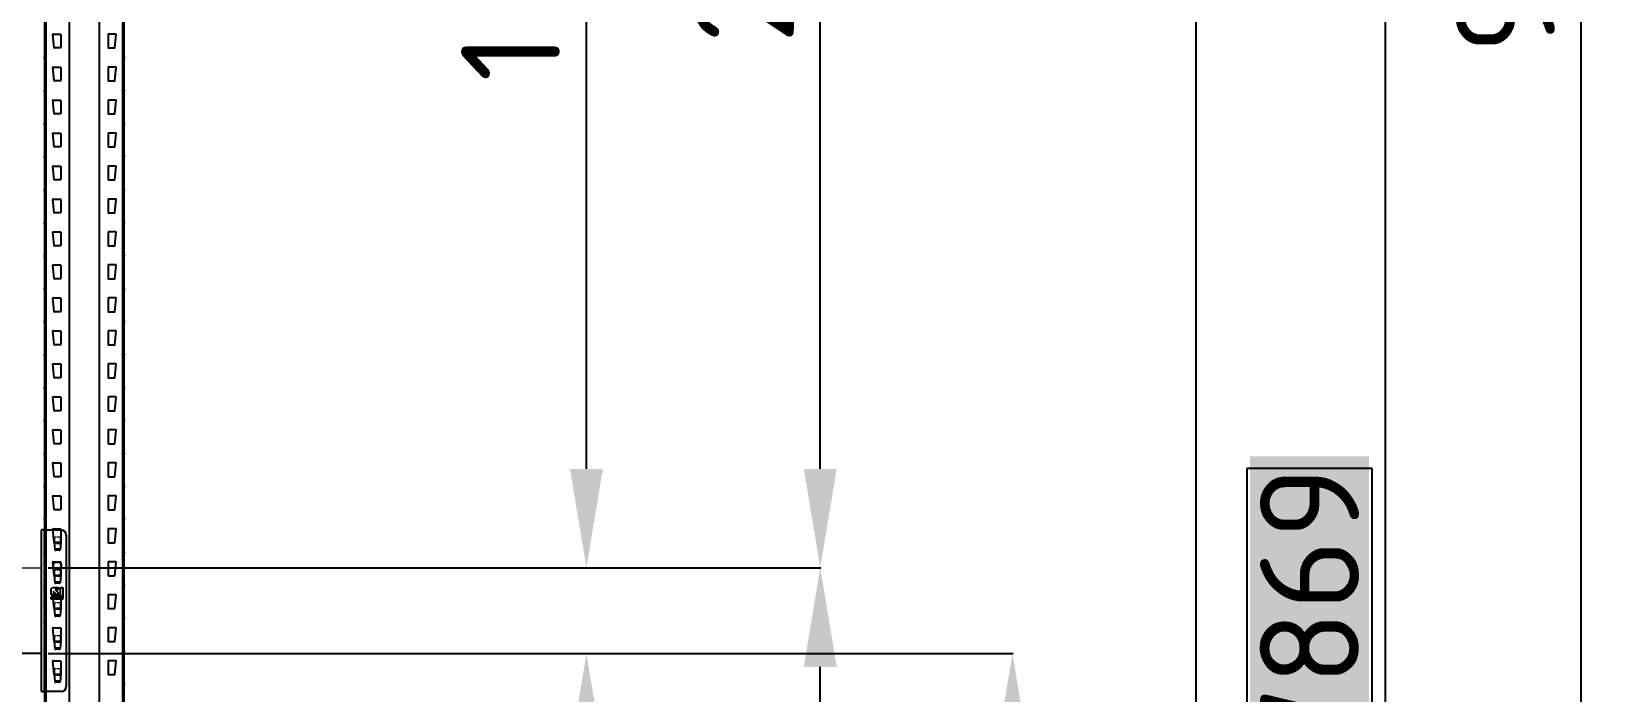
# Model space of a CAD drawing. Header units: millimetres. Extents: x 2140 to 223837, y 2113 to 170313.
# Drawn here: x 157122 to 159496, y 113532 to 114535 of the extents above; entities that cross this region are included whole.
import ezdxf

# ---------------------------------------------------------------- set-up
doc = ezdxf.new("R2010")
doc.units = ezdxf.units.MM
doc.linetypes.add('PHANTOM', pattern=[12.7, 6.35, -1.27, 1.27, -1.27, 1.27, -1.27])
doc.layers.add('0_ANNOT_Dimensions', color=7, linetype='Continuous')
doc.layers.add('2.Стойка', color=7, linetype='Continuous')
doc.layers.add('1.Балка', color=5, linetype='Continuous', lineweight=0)
doc.styles.get("Standard").update_dxf_attribs({"font": 'isocpeur.ttf'})
doc.dimstyles.new('150', dxfattribs={"dimtxt": 150, "dimasz": 150, "dimexe": 1, "dimexo": 10, "dimgap": 40, "dimtad": 1, "dimdec": 0, "dimzin": 0, "dimdsep": 46, "dimtxsty": 'Standard', "dimcen": 0.09, "dimadec": 0, "dimazin": 0, "dimtfac": 1, "dimtdec": 0, "dimtofl": 0, "dimtmove": 0, "dimatfit": 3, "dimfxl": 1, "dimtolj": 1, "dimtzin": 0, "dimarcsym": 0})
doc.dimstyles.new('150 (цвет)', dxfattribs={"dimtxt": 150, "dimasz": 150, "dimexe": 1, "dimexo": 10, "dimgap": -20, "dimtad": 1, "dimdec": 0, "dimzin": 0, "dimdsep": 46, "dimtxsty": 'Standard', "dimcen": 0.09, "dimadec": 0, "dimazin": 0, "dimtfac": 1, "dimtdec": 0, "dimtofl": 0, "dimtmove": 0, "dimatfit": 3, "dimfxl": 1, "dimtfill": 2, "dimtfillclr": 2, "dimtolj": 1, "dimtzin": 0, "dimarcsym": 0})

# ---------------------------------------------------------------- blocks, each defined once
blk = doc.blocks.new('*U494')
at = {"layer": '2.Стойка', "color": 0, "linetype": 'ByBlock'}
for p, q in [((-120, 0), (-120, 12200)), ((-118, 0), (-118, 12200)), ((-82.7, 0), (-82.7, 12200)), ((-37.3, 0), (-37.3, 12200)), ((-2, 0), (-2, 12200)), ((0, 0), (0, 12200)), ((-106.1, 4780.5), (-108, 4800.5)), ((-107.5, 4801), (-96.5, 4801)), ((-96, 4800.5), (-96, 4780.5)), ((-24, 4800.5), (-24, 4780.5)), ((-12.5, 4801), (-23.5, 4801)), ((-13.9, 4780.5), (-12, 4800.5)), ((-96.5, 4780), (-105.6, 4780)), ((-23.5, 4780), (-14.4, 4780)), ((-122, 4765), (-118, 4765)), ((-120, 4770.5), (-118, 4770.5)), ((-120, 4759.5), (-118, 4759.5)), ((-106.1, 4730.5), (-108, 4750.5)), ((-107.5, 4751), (-96.5, 4751)), ((-96, 4750.5), (-96, 4730.5)), ((-24, 4750.5), (-24, 4730.5)), ((-12.5, 4751), (-23.5, 4751)), ((-13.9, 4730.5), (-12, 4750.5)), ((0, 4770.5), (-2, 4770.5)), ((2, 4765), (-2, 4765)), ((0, 4759.5), (-2, 4759.5)), ((-96.5, 4730), (-105.6, 4730)), ((-23.5, 4730), (-14.4, 4730)), ((-122, 4715), (-118, 4715)), ((-120, 4720.5), (-118, 4720.5)), ((-120, 4709.5), (-118, 4709.5)), ((-107.5, 4701), (-96.5, 4701)), ((-12.5, 4701), (-23.5, 4701)), ((0, 4720.5), (-2, 4720.5)), ((2, 4715), (-2, 4715)), ((0, 4709.5), (-2, 4709.5)), ((-106.1, 4680.5), (-108, 4700.5)), ((-96.5, 4680), (-105.6, 4680)), ((-96, 4700.5), (-96, 4680.5)), ((-24, 4700.5), (-24, 4680.5)), ((-23.5, 4680), (-14.4, 4680)), ((-13.9, 4680.5), (-12, 4700.5)), ((-122, 4665), (-118, 4665)), ((-120, 4670.5), (-118, 4670.5)), ((-120, 4659.5), (-118, 4659.5)), ((0, 4670.5), (-2, 4670.5)), ((2, 4665), (-2, 4665)), ((0, 4659.5), (-2, 4659.5)), ((-106.1, 4630.5), (-108, 4650.5)), ((-107.5, 4651), (-96.5, 4651)), ((-96.5, 4630), (-105.6, 4630)), ((-96, 4650.5), (-96, 4630.5)), ((-24, 4650.5), (-24, 4630.5)), ((-12.5, 4651), (-23.5, 4651)), ((-23.5, 4630), (-14.4, 4630)), ((-13.9, 4630.5), (-12, 4650.5)), ((-122, 4615), (-118, 4615)), ((-120, 4620.5), (-118, 4620.5)), ((-120, 4609.5), (-118, 4609.5)), ((0, 4620.5), (-2, 4620.5)), ((2, 4615), (-2, 4615)), ((0, 4609.5), (-2, 4609.5)), ((-106.1, 4580.5), (-108, 4600.5)), ((-107.5, 4601), (-96.5, 4601)), ((-96, 4600.5), (-96, 4580.5)), ((-24, 4600.5), (-24, 4580.5)), ((-12.5, 4601), (-23.5, 4601)), ((-13.9, 4580.5), (-12, 4600.5)), ((-122, 4565), (-118, 4565)), ((-120, 4570.5), (-118, 4570.5)), ((-120, 4559.5), (-118, 4559.5)), ((-96.5, 4580), (-105.6, 4580)), ((-23.5, 4580), (-14.4, 4580)), ((0, 4570.5), (-2, 4570.5)), ((2, 4565), (-2, 4565)), ((0, 4559.5), (-2, 4559.5)), ((-106.1, 4530.5), (-108, 4550.5)), ((-107.5, 4551), (-96.5, 4551)), ((-96, 4550.5), (-96, 4530.5)), ((-24, 4550.5), (-24, 4530.5)), ((-12.5, 4551), (-23.5, 4551)), ((-13.9, 4530.5), (-12, 4550.5)), ((-122, 4515), (-118, 4515)), ((-120, 4520.5), (-118, 4520.5)), ((-96.5, 4530), (-105.6, 4530)), ((-23.5, 4530), (-14.4, 4530)), ((0, 4520.5), (-2, 4520.5)), ((2, 4515), (-2, 4515)), ((-120, 4509.5), (-118, 4509.5)), ((-106.1, 4480.5), (-108, 4500.5)), ((-107.5, 4501), (-96.5, 4501)), ((-96, 4500.5), (-96, 4480.5)), ((-24, 4500.5), (-24, 4480.5)), ((-12.5, 4501), (-23.5, 4501)), ((-13.9, 4480.5), (-12, 4500.5)), ((0, 4509.5), (-2, 4509.5)), ((-122, 4465), (-118, 4465)), ((-120, 4470.5), (-118, 4470.5)), ((-96.5, 4480), (-105.6, 4480)), ((-23.5, 4480), (-14.4, 4480)), ((0, 4470.5), (-2, 4470.5)), ((2, 4465), (-2, 4465)), ((-120, 4459.5), (-118, 4459.5)), ((-106.1, 4430.5), (-108, 4450.5)), ((-107.5, 4451), (-96.5, 4451)), ((-96, 4450.5), (-96, 4430.5)), ((-24, 4450.5), (-24, 4430.5)), ((-12.5, 4451), (-23.5, 4451)), ((-13.9, 4430.5), (-12, 4450.5)), ((0, 4459.5), (-2, 4459.5)), ((-120, 4420.5), (-118, 4420.5)), ((-96.5, 4430), (-105.6, 4430)), ((-23.5, 4430), (-14.4, 4430)), ((0, 4420.5), (-2, 4420.5)), ((-122, 4415), (-118, 4415)), ((-120, 4409.5), (-118, 4409.5)), ((-106.1, 4380.5), (-108, 4400.5)), ((-107.5, 4401), (-96.5, 4401)), ((-96, 4400.5), (-96, 4380.5)), ((-24, 4400.5), (-24, 4380.5)), ((-12.5, 4401), (-23.5, 4401)), ((-13.9, 4380.5), (-12, 4400.5)), ((2, 4415), (-2, 4415)), ((0, 4409.5), (-2, 4409.5)), ((-120, 4370.5), (-118, 4370.5)), ((-96.5, 4380), (-105.6, 4380)), ((-23.5, 4380), (-14.4, 4380)), ((0, 4370.5), (-2, 4370.5)), ((-122, 4365), (-118, 4365)), ((-120, 4359.5), (-118, 4359.5)), ((-106.1, 4330.5), (-108, 4350.5)), ((-107.5, 4351), (-96.5, 4351)), ((-96, 4350.5), (-96, 4330.5)), ((-24, 4350.5), (-24, 4330.5)), ((-12.5, 4351), (-23.5, 4351)), ((-13.9, 4330.5), (-12, 4350.5)), ((2, 4365), (-2, 4365)), ((0, 4359.5), (-2, 4359.5)), ((-96.5, 4330), (-105.6, 4330)), ((-23.5, 4330), (-14.4, 4330)), ((-122, 4315), (-118, 4315)), ((-120, 4320.5), (-118, 4320.5)), ((-120, 4309.5), (-118, 4309.5)), ((-106.1, 4280.5), (-108, 4300.5)), ((-107.5, 4301), (-96.5, 4301)), ((-96, 4300.5), (-96, 4280.5)), ((-24, 4300.5), (-24, 4280.5)), ((-12.5, 4301), (-23.5, 4301)), ((-13.9, 4280.5), (-12, 4300.5)), ((0, 4320.5), (-2, 4320.5)), ((2, 4315), (-2, 4315)), ((0, 4309.5), (-2, 4309.5)), ((-96.5, 4280), (-105.6, 4280)), ((-23.5, 4280), (-14.4, 4280)), ((-122, 4265), (-118, 4265)), ((-120, 4270.5), (-118, 4270.5)), ((-120, 4259.5), (-118, 4259.5)), ((-106.1, 4230.5), (-108, 4250.5)), ((-107.5, 4251), (-96.5, 4251)), ((-96, 4250.5), (-96, 4230.5)), ((-24, 4250.5), (-24, 4230.5)), ((-12.5, 4251), (-23.5, 4251)), ((-13.9, 4230.5), (-12, 4250.5)), ((0, 4270.5), (-2, 4270.5)), ((2, 4265), (-2, 4265)), ((0, 4259.5), (-2, 4259.5)), ((-96.5, 4230), (-105.6, 4230)), ((-23.5, 4230), (-14.4, 4230)), ((-122, 4215), (-118, 4215)), ((-120, 4220.5), (-118, 4220.5)), ((-120, 4209.5), (-118, 4209.5)), ((0, 4220.5), (-2, 4220.5)), ((2, 4215), (-2, 4215)), ((0, 4209.5), (-2, 4209.5)), ((-106.1, 4180.5), (-108, 4200.5)), ((-107.5, 4201), (-96.5, 4201)), ((-96.5, 4180), (-105.6, 4180)), ((-96, 4200.5), (-96, 4180.5)), ((-24, 4200.5), (-24, 4180.5)), ((-12.5, 4201), (-23.5, 4201)), ((-23.5, 4180), (-14.4, 4180)), ((-13.9, 4180.5), (-12, 4200.5)), ((-122, 4165), (-118, 4165)), ((-120, 4170.5), (-118, 4170.5)), ((-120, 4159.5), (-118, 4159.5)), ((0, 4170.5), (-2, 4170.5)), ((2, 4165), (-2, 4165)), ((0, 4159.5), (-2, 4159.5)), ((-106.1, 4130.5), (-108, 4150.5)), ((-107.5, 4151), (-96.5, 4151)), ((-96, 4150.5), (-96, 4130.5)), ((-24, 4150.5), (-24, 4130.5)), ((-12.5, 4151), (-23.5, 4151)), ((-13.9, 4130.5), (-12, 4150.5)), ((-122, 4115), (-118, 4115)), ((-120, 4120.5), (-118, 4120.5)), ((-120, 4109.5), (-118, 4109.5)), ((-96.5, 4130), (-105.6, 4130)), ((-23.5, 4130), (-14.4, 4130)), ((0, 4120.5), (-2, 4120.5)), ((2, 4115), (-2, 4115)), ((0, 4109.5), (-2, 4109.5)), ((-106.1, 4080.5), (-108, 4100.5)), ((-107.5, 4101), (-96.5, 4101)), ((-96, 4100.5), (-96, 4080.5)), ((-24, 4100.5), (-24, 4080.5)), ((-12.5, 4101), (-23.5, 4101)), ((-13.9, 4080.5), (-12, 4100.5)), ((-122, 4065), (-118, 4065)), ((-120, 4070.5), (-118, 4070.5)), ((-96.5, 4080), (-105.6, 4080)), ((-23.5, 4080), (-14.4, 4080)), ((0, 4070.5), (-2, 4070.5)), ((2, 4065), (-2, 4065)), ((-120, 4059.5), (-118, 4059.5)), ((-106.1, 4030.5), (-108, 4050.5)), ((-107.5, 4051), (-96.5, 4051)), ((-96, 4050.5), (-96, 4030.5)), ((-24, 4050.5), (-24, 4030.5)), ((-12.5, 4051), (-23.5, 4051)), ((-13.9, 4030.5), (-12, 4050.5)), ((0, 4059.5), (-2, 4059.5)), ((-122, 4015), (-118, 4015)), ((-120, 4020.5), (-118, 4020.5)), ((-96.5, 4030), (-105.6, 4030)), ((-23.5, 4030), (-14.4, 4030)), ((0, 4020.5), (-2, 4020.5)), ((2, 4015), (-2, 4015)), ((-120, 4009.5), (-118, 4009.5)), ((-106.1, 3980.5), (-108, 4000.5)), ((-107.5, 4001), (-96.5, 4001)), ((-96, 4000.5), (-96, 3980.5)), ((-24, 4000.5), (-24, 3980.5)), ((-12.5, 4001), (-23.5, 4001)), ((-13.9, 3980.5), (-12, 4000.5)), ((0, 4009.5), (-2, 4009.5)), ((-122, 3965), (-118, 3965)), ((-120, 3970.5), (-118, 3970.5)), ((-96.5, 3980), (-105.6, 3980)), ((-23.5, 3980), (-14.4, 3980)), ((0, 3970.5), (-2, 3970.5)), ((2, 3965), (-2, 3965)), ((-120, 3959.5), (-118, 3959.5)), ((-106.1, 3930.5), (-108, 3950.5)), ((-107.5, 3951), (-96.5, 3951)), ((-96, 3950.5), (-96, 3930.5)), ((-24, 3950.5), (-24, 3930.5)), ((-12.5, 3951), (-23.5, 3951)), ((-13.9, 3930.5), (-12, 3950.5)), ((0, 3959.5), (-2, 3959.5)), ((-120, 3920.5), (-118, 3920.5)), ((-96.5, 3930), (-105.6, 3930)), ((-23.5, 3930), (-14.4, 3930)), ((0, 3920.5), (-2, 3920.5)), ((-122, 3915), (-118, 3915)), ((-120, 3909.5), (-118, 3909.5)), ((-106.1, 3880.5), (-108, 3900.5)), ((-107.5, 3901), (-96.5, 3901)), ((-96, 3900.5), (-96, 3880.5)), ((-24, 3900.5), (-24, 3880.5)), ((-12.5, 3901), (-23.5, 3901)), ((-13.9, 3880.5), (-12, 3900.5)), ((2, 3915), (-2, 3915)), ((0, 3909.5), (-2, 3909.5)), ((-120, 3870.5), (-118, 3870.5)), ((-96.5, 3880), (-105.6, 3880)), ((-23.5, 3880), (-14.4, 3880)), ((0, 3870.5), (-2, 3870.5)), ((-122, 3865), (-118, 3865)), ((-120, 3859.5), (-118, 3859.5)), ((-106.1, 3830.5), (-108, 3850.5)), ((-107.5, 3851), (-96.5, 3851)), ((-96, 3850.5), (-96, 3830.5)), ((-24, 3850.5), (-24, 3830.5)), ((-12.5, 3851), (-23.5, 3851)), ((-13.9, 3830.5), (-12, 3850.5)), ((2, 3865), (-2, 3865)), ((0, 3859.5), (-2, 3859.5)), ((-96.5, 3830), (-105.6, 3830)), ((-23.5, 3830), (-14.4, 3830)), ((-122, 3815), (-118, 3815)), ((-120, 3820.5), (-118, 3820.5)), ((-120, 3809.5), (-118, 3809.5)), ((0, 3820.5), (-2, 3820.5)), ((2, 3815), (-2, 3815)), ((0, 3809.5), (-2, 3809.5))]:
    blk.add_line(p, q, dxfattribs=at)
for centre, start, end in [((-107.5, 4800.5), 90, 185.4403), ((-96.5, 4800.5), 0, 90), ((-23.5, 4800.5), 90, 180), ((-12.5, 4800.5), 354.5597, 90), ((-105.6, 4780.5), 185.4403, 270), ((-96.5, 4780.5), 270, 0), ((-23.5, 4780.5), 180, 270), ((-14.4, 4780.5), 270, 354.5597), ((-107.5, 4750.5), 90, 185.4403), ((-96.5, 4750.5), 0, 90), ((-23.5, 4750.5), 90, 180), ((-12.5, 4750.5), 354.5597, 90), ((-105.6, 4730.5), 185.4403, 270), ((-96.5, 4730.5), 270, 0), ((-23.5, 4730.5), 180, 270), ((-14.4, 4730.5), 270, 354.5597), ((-107.5, 4700.5), 90, 185.4403), ((-96.5, 4700.5), 0, 90), ((-23.5, 4700.5), 90, 180), ((-12.5, 4700.5), 354.5597, 90), ((-105.6, 4680.5), 185.4403, 270), ((-96.5, 4680.5), 270, 0), ((-23.5, 4680.5), 180, 270), ((-14.4, 4680.5), 270, 354.5597), ((-107.5, 4650.5), 90, 185.4403), ((-105.6, 4630.5), 185.4403, 270), ((-96.5, 4650.5), 0, 90), ((-96.5, 4630.5), 270, 0), ((-23.5, 4650.5), 90, 180), ((-23.5, 4630.5), 180, 270), ((-14.4, 4630.5), 270, 354.5597), ((-12.5, 4650.5), 354.5597, 90), ((-107.5, 4600.5), 90, 185.4403), ((-96.5, 4600.5), 0, 90), ((-23.5, 4600.5), 90, 180), ((-12.5, 4600.5), 354.5597, 90), ((-105.6, 4580.5), 185.4403, 270), ((-96.5, 4580.5), 270, 0), ((-23.5, 4580.5), 180, 270), ((-14.4, 4580.5), 270, 354.5597), ((-107.5, 4550.5), 90, 185.4403), ((-96.5, 4550.5), 0, 90), ((-23.5, 4550.5), 90, 180), ((-12.5, 4550.5), 354.5597, 90), ((-105.6, 4530.5), 185.4403, 270), ((-96.5, 4530.5), 270, 0), ((-23.5, 4530.5), 180, 270), ((-14.4, 4530.5), 270, 354.5597), ((-107.5, 4500.5), 90, 185.4403), ((-96.5, 4500.5), 0, 90), ((-23.5, 4500.5), 90, 180), ((-12.5, 4500.5), 354.5597, 90), ((-105.6, 4480.5), 185.4403, 270), ((-96.5, 4480.5), 270, 0), ((-23.5, 4480.5), 180, 270), ((-14.4, 4480.5), 270, 354.5597), ((-107.5, 4450.5), 90, 185.4403), ((-96.5, 4450.5), 0, 90), ((-23.5, 4450.5), 90, 180), ((-12.5, 4450.5), 354.5597, 90), ((-105.6, 4430.5), 185.4403, 270), ((-96.5, 4430.5), 270, 0), ((-23.5, 4430.5), 180, 270), ((-14.4, 4430.5), 270, 354.5597), ((-107.5, 4400.5), 90, 185.4403), ((-96.5, 4400.5), 0, 90), ((-23.5, 4400.5), 90, 180), ((-12.5, 4400.5), 354.5597, 90), ((-105.6, 4380.5), 185.4403, 270), ((-96.5, 4380.5), 270, 0), ((-23.5, 4380.5), 180, 270), ((-14.4, 4380.5), 270, 354.5597), ((-107.5, 4350.5), 90, 185.4403), ((-96.5, 4350.5), 0, 90), ((-23.5, 4350.5), 90, 180), ((-12.5, 4350.5), 354.5597, 90), ((-105.6, 4330.5), 185.4403, 270), ((-96.5, 4330.5), 270, 0), ((-23.5, 4330.5), 180, 270), ((-14.4, 4330.5), 270, 354.5597), ((-107.5, 4300.5), 90, 185.4403), ((-96.5, 4300.5), 0, 90), ((-23.5, 4300.5), 90, 180), ((-12.5, 4300.5), 354.5597, 90), ((-105.6, 4280.5), 185.4403, 270), ((-96.5, 4280.5), 270, 0), ((-23.5, 4280.5), 180, 270), ((-14.4, 4280.5), 270, 354.5597), ((-107.5, 4250.5), 90, 185.4403), ((-96.5, 4250.5), 0, 90), ((-23.5, 4250.5), 90, 180), ((-12.5, 4250.5), 354.5597, 90), ((-105.6, 4230.5), 185.4403, 270), ((-96.5, 4230.5), 270, 0), ((-23.5, 4230.5), 180, 270), ((-14.4, 4230.5), 270, 354.5597), ((-107.5, 4200.5), 90, 185.4403), ((-105.6, 4180.5), 185.4403, 270), ((-96.5, 4200.5), 0, 90), ((-96.5, 4180.5), 270, 0), ((-23.5, 4200.5), 90, 180), ((-23.5, 4180.5), 180, 270), ((-14.4, 4180.5), 270, 354.5597), ((-12.5, 4200.5), 354.5597, 90), ((-107.5, 4150.5), 90, 185.4403), ((-96.5, 4150.5), 0, 90), ((-23.5, 4150.5), 90, 180), ((-12.5, 4150.5), 354.5597, 90), ((-105.6, 4130.5), 185.4403, 270), ((-96.5, 4130.5), 270, 0), ((-23.5, 4130.5), 180, 270), ((-14.4, 4130.5), 270, 354.5597), ((-107.5, 4100.5), 90, 185.4403), ((-96.5, 4100.5), 0, 90), ((-23.5, 4100.5), 90, 180), ((-12.5, 4100.5), 354.5597, 90), ((-105.6, 4080.5), 185.4403, 270), ((-96.5, 4080.5), 270, 0), ((-23.5, 4080.5), 180, 270), ((-14.4, 4080.5), 270, 354.5597), ((-107.5, 4050.5), 90, 185.4403), ((-96.5, 4050.5), 0, 90), ((-23.5, 4050.5), 90, 180), ((-12.5, 4050.5), 354.5597, 90), ((-105.6, 4030.5), 185.4403, 270), ((-96.5, 4030.5), 270, 0), ((-23.5, 4030.5), 180, 270), ((-14.4, 4030.5), 270, 354.5597), ((-107.5, 4000.5), 90, 185.4403), ((-96.5, 4000.5), 0, 90), ((-23.5, 4000.5), 90, 180), ((-12.5, 4000.5), 354.5597, 90), ((-105.6, 3980.5), 185.4403, 270), ((-96.5, 3980.5), 270, 0), ((-23.5, 3980.5), 180, 270), ((-14.4, 3980.5), 270, 354.5597), ((-107.5, 3950.5), 90, 185.4403), ((-96.5, 3950.5), 0, 90), ((-23.5, 3950.5), 90, 180), ((-12.5, 3950.5), 354.5597, 90), ((-105.6, 3930.5), 185.4403, 270), ((-96.5, 3930.5), 270, 0), ((-23.5, 3930.5), 180, 270), ((-14.4, 3930.5), 270, 354.5597), ((-107.5, 3900.5), 90, 185.4403), ((-96.5, 3900.5), 0, 90), ((-23.5, 3900.5), 90, 180), ((-12.5, 3900.5), 354.5597, 90), ((-105.6, 3880.5), 185.4403, 270), ((-96.5, 3880.5), 270, 0), ((-23.5, 3880.5), 180, 270), ((-14.4, 3880.5), 270, 354.5597), ((-107.5, 3850.5), 90, 185.4403), ((-96.5, 3850.5), 0, 90), ((-23.5, 3850.5), 90, 180), ((-12.5, 3850.5), 354.5597, 90), ((-105.6, 3830.5), 185.4403, 270), ((-96.5, 3830.5), 270, 0), ((-23.5, 3830.5), 180, 270), ((-14.4, 3830.5), 270, 354.5597)]:
    blk.add_arc(centre, 0.5, start, end, dxfattribs=at)
blk = doc.blocks.new('*D522')
at = {"layer": '0_ANNOT_Dimensions', "color": 0, "lineweight": -2, "transparency": 16777216}
for p, q in [((157147.2, 113591.3), (158609.9, 113591.3)), ((158608.9, 109872.5), (158608.9, 113441.3)), ((158588.9, 111871.9), (158398.9, 111871.9)), ((158398.9, 111871.9), (158398.9, 111441.9)), ((158588.9, 111441.9), (158588.9, 111871.9)), ((158398.9, 111441.9), (158588.9, 111441.9)), ((157285.2, 109722.5), (158609.9, 109722.5))]:
    blk.add_line(p, q, dxfattribs=at)
at = {"layer": '0_ANNOT_Dimensions', "color": 0, "transparency": 16777216}
for points in [[(158583.9, 113441.3), (158633.9, 113441.3), (158608.9, 113591.3)], [(158583.9, 109872.5), (158633.9, 109872.5), (158608.9, 109722.5)]]:
    blk.add_solid(points, dxfattribs=at)
at = {"layer": 'Defpoints', "color": 0, "transparency": 16777216}
for p in [(157137.2, 113591.3), (158608.9, 113591.3), (157275.2, 109722.5)]:
    blk.add_point(p, dxfattribs=at)
at = {"layer": '0_ANNOT_Dimensions', "color": 0, "transparency": 16777216, "insert": (158493.9, 111656.9), "char_height": 150, "attachment_point": 5, "rotation": 90, "bg_fill": 1, "box_fill_scale": 1.1, "bg_fill_color": 2, "bg_fill_transparency": 0}
blk.add_mtext('\\A1;3869', dxfattribs=at)
blk = doc.blocks.new('*D523')
at = {"layer": '0_ANNOT_Dimensions', "color": 0, "lineweight": -2, "transparency": 16777216}
for p, q in [((157147.2, 115721.3), (158888.3, 115721.3)), ((158887.3, 109872.5), (158887.3, 115571.3)), ((157811.8, 109722.5), (158888.3, 109722.5))]:
    blk.add_line(p, q, dxfattribs=at)
at = {"layer": '0_ANNOT_Dimensions', "color": 0, "transparency": 16777216}
for points in [[(158862.3, 115571.3), (158912.3, 115571.3), (158887.3, 115721.3)], [(158862.3, 109872.5), (158912.3, 109872.5), (158887.3, 109722.5)]]:
    blk.add_solid(points, dxfattribs=at)
at = {"layer": 'Defpoints', "color": 0, "transparency": 16777216}
for p in [(157137.2, 115721.3), (158887.3, 115721.3), (157801.8, 109722.5)]:
    blk.add_point(p, dxfattribs=at)
at = {"layer": '0_ANNOT_Dimensions', "color": 0, "transparency": 16777216, "insert": (158772.3, 112721.9), "char_height": 150, "attachment_point": 5, "rotation": 90}
blk.add_mtext('\\A1;5999', dxfattribs=at)
blk = doc.blocks.new('*D524')
at = {"layer": '0_ANNOT_Dimensions', "color": 0, "lineweight": -2, "transparency": 16777216}
for p, q in [((157147.2, 117591.3), (159175.1, 117591.3)), ((159174.1, 109872.5), (159174.1, 117441.3)), ((159154.1, 113871.9), (158964.1, 113871.9)), ((158964.1, 113871.9), (158964.1, 113441.9)), ((159154.1, 113441.9), (159154.1, 113871.9)), ((158964.1, 113441.9), (159154.1, 113441.9)), ((157285.2, 109722.5), (159175.1, 109722.5))]:
    blk.add_line(p, q, dxfattribs=at)
at = {"layer": '0_ANNOT_Dimensions', "color": 0, "transparency": 16777216}
for points in [[(159149.1, 117441.3), (159199.1, 117441.3), (159174.1, 117591.3)], [(159149.1, 109872.5), (159199.1, 109872.5), (159174.1, 109722.5)]]:
    blk.add_solid(points, dxfattribs=at)
at = {"layer": 'Defpoints', "color": 0, "transparency": 16777216}
for p in [(157137.2, 117591.3), (159174.1, 117591.3), (157275.2, 109722.5)]:
    blk.add_point(p, dxfattribs=at)
at = {"layer": '0_ANNOT_Dimensions', "color": 0, "transparency": 16777216, "insert": (159059.1, 113656.9), "char_height": 150, "attachment_point": 5, "rotation": 90, "bg_fill": 1, "box_fill_scale": 1.1, "bg_fill_color": 2, "bg_fill_transparency": 0}
blk.add_mtext('\\A1;7869', dxfattribs=at)
blk = doc.blocks.new('*D525')
at = {"layer": '0_ANNOT_Dimensions', "color": 0, "lineweight": -2, "transparency": 16777216}
for p, q in [((157147.2, 119721.3), (159471.9, 119721.3)), ((159470.9, 109872.5), (159470.9, 119571.3)), ((157285.2, 109722.5), (159471.9, 109722.5))]:
    blk.add_line(p, q, dxfattribs=at)
at = {"layer": '0_ANNOT_Dimensions', "color": 0, "transparency": 16777216}
for points in [[(159445.9, 119571.3), (159495.9, 119571.3), (159470.9, 119721.3)], [(159445.9, 109872.5), (159495.9, 109872.5), (159470.9, 109722.5)]]:
    blk.add_solid(points, dxfattribs=at)
at = {"layer": 'Defpoints', "color": 0, "transparency": 16777216}
for p in [(157137.2, 119721.3), (159470.9, 119721.3), (157275.2, 109722.5)]:
    blk.add_point(p, dxfattribs=at)
at = {"layer": '0_ANNOT_Dimensions', "color": 0, "transparency": 16777216, "insert": (159355.9, 114721.9), "char_height": 150, "attachment_point": 5, "rotation": 90}
blk.add_mtext('\\A1;9999', dxfattribs=at)
blk = doc.blocks.new('*D528')
at = {"layer": '0_ANNOT_Dimensions', "color": 0, "lineweight": -2, "transparency": 16777216}
for p, q in [((157147.2, 113591.3), (157964.1, 113591.3)), ((157963.1, 111871.3), (157963.1, 113441.3)), ((157147.2, 111721.3), (157964.1, 111721.3))]:
    blk.add_line(p, q, dxfattribs=at)
at = {"layer": '0_ANNOT_Dimensions', "color": 0, "transparency": 16777216}
for points in [[(157938.1, 113441.3), (157988.1, 113441.3), (157963.1, 113591.3)], [(157938.1, 111871.3), (157988.1, 111871.3), (157963.1, 111721.3)]]:
    blk.add_solid(points, dxfattribs=at)
at = {"layer": 'Defpoints', "color": 0, "transparency": 16777216}
for p in [(157137.2, 113591.3), (157963.1, 113591.3), (157137.2, 111721.3)]:
    blk.add_point(p, dxfattribs=at)
at = {"layer": '0_ANNOT_Dimensions', "color": 0, "transparency": 16777216, "insert": (157848.1, 112656.3), "char_height": 150, "attachment_point": 5, "rotation": 90}
blk.add_mtext('\\A1;1870', dxfattribs=at)
blk = doc.blocks.new('*D529')
at = {"layer": '0_ANNOT_Dimensions', "color": 0, "lineweight": -2, "transparency": 16777216}
for p, q in [((157147.2, 113721.3), (158318.5, 113721.3)), ((158317.5, 111871.3), (158317.5, 113571.3)), ((157147.2, 111721.3), (158318.5, 111721.3))]:
    blk.add_line(p, q, dxfattribs=at)
at = {"layer": '0_ANNOT_Dimensions', "color": 0, "transparency": 16777216}
for points in [[(158292.5, 113571.3), (158342.5, 113571.3), (158317.5, 113721.3)], [(158292.5, 111871.3), (158342.5, 111871.3), (158317.5, 111721.3)]]:
    blk.add_solid(points, dxfattribs=at)
at = {"layer": 'Defpoints', "color": 0, "transparency": 16777216}
for p in [(157137.2, 113721.3), (158317.5, 113721.3), (157137.2, 111721.3)]:
    blk.add_point(p, dxfattribs=at)
at = {"layer": '0_ANNOT_Dimensions', "color": 0, "transparency": 16777216, "insert": (158202.5, 112721.3), "char_height": 150, "attachment_point": 5, "rotation": 90}
blk.add_mtext('\\A1;2000', dxfattribs=at)
blk = doc.blocks.new('*D842')
at = {"layer": '0_ANNOT_Dimensions', "color": 0, "lineweight": -2, "transparency": 16777216}
for p, q in [((157147.2, 115591.3), (157964.1, 115591.3)), ((157963.1, 113871.3), (157963.1, 115441.3)), ((157147.2, 113721.3), (157964.1, 113721.3))]:
    blk.add_line(p, q, dxfattribs=at)
at = {"layer": '0_ANNOT_Dimensions', "color": 0, "transparency": 16777216}
for points in [[(157938.1, 115441.3), (157988.1, 115441.3), (157963.1, 115591.3)], [(157938.1, 113871.3), (157988.1, 113871.3), (157963.1, 113721.3)]]:
    blk.add_solid(points, dxfattribs=at)
at = {"layer": 'Defpoints', "color": 0, "transparency": 16777216}
for p in [(157137.2, 115591.3), (157963.1, 115591.3), (157137.2, 113721.3)]:
    blk.add_point(p, dxfattribs=at)
at = {"layer": '0_ANNOT_Dimensions', "color": 0, "transparency": 16777216, "insert": (157848.1, 114656.3), "char_height": 150, "attachment_point": 5, "rotation": 90}
blk.add_mtext('\\A1;1870', dxfattribs=at)
blk = doc.blocks.new('*D843')
at = {"layer": '0_ANNOT_Dimensions', "color": 0, "lineweight": -2, "transparency": 16777216}
for p, q in [((157147.2, 115721.3), (158318.5, 115721.3)), ((158317.5, 113871.3), (158317.5, 115571.3)), ((157147.2, 113721.3), (158318.5, 113721.3))]:
    blk.add_line(p, q, dxfattribs=at)
at = {"layer": '0_ANNOT_Dimensions', "color": 0, "transparency": 16777216}
for points in [[(158292.5, 115571.3), (158342.5, 115571.3), (158317.5, 115721.3)], [(158292.5, 113871.3), (158342.5, 113871.3), (158317.5, 113721.3)]]:
    blk.add_solid(points, dxfattribs=at)
at = {"layer": 'Defpoints', "color": 0, "transparency": 16777216}
for p in [(157137.2, 115721.3), (158317.5, 115721.3), (157137.2, 113721.3)]:
    blk.add_point(p, dxfattribs=at)
at = {"layer": '0_ANNOT_Dimensions', "color": 0, "transparency": 16777216, "insert": (158202.5, 114721.3), "char_height": 150, "attachment_point": 5, "rotation": 90}
blk.add_mtext('\\A1;2000', dxfattribs=at)
blk = doc.blocks.new('*U432')
at = {"layer": '1.Балка', "color": 0, "linetype": 'Continuous', "lineweight": 25}
for p, q in [((2705, -210.7), (2705, 34.3)), ((2712.5, 34.3), (2705, 34.3)), ((2712.5, 34.3), (2734.5, 34.3)), ((2742.5, 26.3), (2742.5, -202.7)), ((2724.6, 15.8), (2724.6, 23.6)), ((2725.6, 4.4), (2724.6, 15.8)), ((2732.4, 5.3), (2726.4, 5.3)), ((2732.2, 3.5), (2726.6, 3.5)), ((2734.2, 15.8), (2733.2, 4.4)), ((2734.2, 15.8), (2734.2, 23.6)), ((2724.9, -14.7), (2732.5, -14.7)), ((2724.6, -34.2), (2724.6, -26.4)), ((2725.6, -45.6), (2724.6, -34.2)), ((2732.5, -24.7), (2724.9, -24.7)), ((2732.4, -44.7), (2726.4, -44.7)), ((2732.2, -46.5), (2726.6, -46.5)), ((2734.2, -34.2), (2733.2, -45.6)), ((2734.2, -34.2), (2734.2, -26.4)), ((2719.5, -54.9), (2721.8, -52.7)), ((2719.5, -63.9), (2719.5, -54.9)), ((2723, -63.9), (2719.5, -63.9)), ((2719.5, -70.7), (2719.5, -66.9)), ((2719.5, -66.9), (2733.8, -66.9)), ((2736, -70.7), (2719.5, -70.7)), ((2721.8, -52.7), (2730.8, -52.7)), ((2728, -64), (2723, -59)), ((2723, -59), (2723, -63.9)), ((2725.8, -56.2), (2730.9, -61.2)), ((2730.8, -56.2), (2725.8, -56.2)), ((2730.9, -61.2), (2728, -64)), ((2730.8, -52.7), (2730.8, -56.2)), ((2733.8, -66.9), (2733.8, -52.7)), ((2733.8, -52.7), (2737.5, -52.7)), ((2737.5, -52.7), (2737.5, -69.2)), ((2724.6, -84.2), (2724.6, -76.4)), ((2725.6, -95.6), (2724.6, -84.2)), ((2732.4, -94.7), (2726.4, -94.7)), ((2734.2, -84.2), (2733.2, -95.6)), ((2734.2, -84.2), (2734.2, -76.4)), ((2732.2, -96.5), (2726.6, -96.5)), ((2724.6, -134.2), (2724.6, -126.4)), ((2725.6, -145.6), (2724.6, -134.2)), ((2734.2, -134.2), (2733.2, -145.6)), ((2734.2, -134.2), (2734.2, -126.4)), ((2705, -153.2), (5, -153.2)), ((2732.4, -144.7), (2726.4, -144.7)), ((2732.2, -146.5), (2726.6, -146.5)), ((2724.6, -184.2), (2724.6, -176.4)), ((2725.6, -195.6), (2724.6, -184.2)), ((2734.2, -184.2), (2733.2, -195.6)), ((2734.2, -184.2), (2734.2, -176.4)), ((2705, -210.7), (2712.5, -210.7)), ((2734.5, -210.7), (2712.5, -210.7)), ((2732.4, -194.7), (2726.4, -194.7)), ((2732.2, -196.5), (2726.6, -196.5))]:
    blk.add_line(p, q, dxfattribs=at)
at = {"layer": '1.Балка', "color": 0, "linetype": 'PHANTOM', "lineweight": 18}
for p, q in [((2709, -210.7), (2709, 34.3)), ((2734.2, 23.6), (2724.6, 23.6)), ((2734.2, 15.7), (2724.6, 15.7)), ((2734.1, 14.7), (2724.7, 14.7)), ((2734, 13.5), (2724.8, 13.5)), ((2734.2, -26.4), (2724.6, -26.4)), ((2734.2, -34.3), (2724.6, -34.3)), ((2734.1, -35.3), (2724.7, -35.3)), ((2734, -36.5), (2724.8, -36.5)), ((2734.2, -76.4), (2724.6, -76.4)), ((2734.2, -84.3), (2724.6, -84.3)), ((2734.1, -85.3), (2724.7, -85.3)), ((2734, -86.5), (2724.8, -86.5)), ((2734.2, -126.4), (2724.6, -126.4)), ((2734.2, -134.3), (2724.6, -134.3)), ((2734.1, -135.3), (2724.7, -135.3)), ((2734, -136.5), (2724.8, -136.5)), ((2734.2, -176.4), (2724.6, -176.4)), ((2734.2, -184.3), (2724.6, -184.3)), ((2734.1, -185.3), (2724.7, -185.3)), ((2734, -186.5), (2724.8, -186.5))]:
    blk.add_line(p, q, dxfattribs=at)
at = {"layer": '1.Балка', "color": 0}
blk.add_line((5, -23.2), (2705, -23.2), dxfattribs=at)
at = {"layer": '1.Балка', "color": 0, "linetype": 'Continuous', "lineweight": 25}
for centre, radius, start, end in [((2734.5, 26.3), 8, 0.0004, 89.9997), ((2726.4, 6.3), 0.99, 185.9117, 270.8038), ((2726.6, 4.5), 1.03, 183.6643, 268.5085), ((2726.6, 4.5), 1, 185.0015, 269.9986), ((2732.2, 4.5), 1.03, 271.4915, 356.3357), ((2732.2, 4.5), 1, 269.9955, 355.0045), ((2732.4, 6.3), 0.99, 269.1962, 354.0883), ((2728.2, -19.7), 6, 123.5568, 236.4432), ((2729.2, -19.7), 6, 303.5568, 56.4432), ((2726.4, -43.7), 0.99, 185.9116, 270.8034), ((2726.6, -45.5), 1.03, 183.6646, 268.5085), ((2726.6, -45.5), 1, 185.0015, 269.9986), ((2732.2, -45.5), 1.03, 271.4915, 356.3354), ((2732.2, -45.5), 1, 269.9955, 355.0045), ((2732.4, -43.7), 0.99, 269.1966, 354.0884), ((2736, -69.2), 1.5, 270, 359.9996), ((2726.4, -93.7), 0.99, 185.9118, 270.8034), ((2732.4, -93.7), 0.99, 269.1966, 354.0882), ((2726.6, -95.5), 1.03, 183.6645, 268.5084), ((2726.6, -95.5), 1, 185.0015, 269.9986), ((2732.2, -95.5), 1.03, 271.4916, 356.3355), ((2732.2, -95.5), 1, 269.9955, 355.0044), ((2726.4, -143.7), 0.99, 185.9119, 270.8034), ((2726.6, -145.5), 1.03, 183.6645, 268.5083), ((2726.6, -145.5), 1, 185.0015, 269.9986), ((2732.2, -145.5), 1.03, 271.4917, 356.3355), ((2732.2, -145.5), 1, 269.9955, 355.0045), ((2732.4, -143.7), 0.99, 269.1966, 354.0881), ((2726.4, -193.7), 0.99, 185.9116, 270.8034), ((2726.6, -195.5), 1.03, 183.6643, 268.5085), ((2726.6, -195.5), 1, 185.0015, 269.9986), ((2732.2, -195.5), 1.03, 271.4915, 356.3357), ((2732.2, -195.5), 1, 269.9955, 355.0045), ((2732.4, -193.7), 0.99, 269.1966, 354.0884), ((2734.5, -202.7), 8, 270.0003, 359.9996)]:
    blk.add_arc(centre, radius, start, end, dxfattribs=at)

msp = doc.modelspace()

# ---------------------------------------------------------------- block references
at = {"layer": '1.Балка', "color": 1}
msp.add_blockref('*U432', (154432.2, 113744.5), dxfattribs=at)
at = {"layer": '2.Стойка', "color": 0}
msp.add_blockref('*U494', (157262.2, 109729.5), dxfattribs=at)

# ---------------------------------------------------------------- dimensions: what is measured, and where the dimension line sits
at = {"layer": '0_ANNOT_Dimensions'}
for base, p1, p2, picture, middle in [((159470.9, 119721.3), (157275.2, 109722.5), (157137.2, 119721.3), '*D525', (159355.9, 114721.9)), ((158887.3, 115721.3), (157801.8, 109722.5), (157137.2, 115721.3), '*D523', (158772.3, 112721.9)), ((158317.5, 115721.3), (157137.2, 113721.3), (157137.2, 115721.3), '*D843', (158202.5, 114721.3)), ((158317.5, 113721.3), (157137.2, 111721.3), (157137.2, 113721.3), '*D529', (158202.5, 112721.3))]:
    dim = msp.add_linear_dim(base=base, p1=p1, p2=p2, angle=90, dimstyle='150', dxfattribs=at)
    dim.commit()
    dim.dimension.update_dxf_attribs({"geometry": picture, "text_midpoint": middle})
at = {"layer": '0_ANNOT_Dimensions', "color": 6}
for base, p2, picture, middle in [((159174.1, 117591.3), (157137.2, 117591.3), '*D524', (159059.1, 113656.9)), ((158608.9, 113591.3), (157137.2, 113591.3), '*D522', (158493.9, 111656.9))]:
    dim = msp.add_linear_dim(base=base, p1=(157275.2, 109722.5), p2=p2, angle=90, dimstyle='150 (цвет)', dxfattribs=at)
    dim.commit()
    dim.dimension.update_dxf_attribs({"geometry": picture, "text_midpoint": middle})
at = {"layer": '0_ANNOT_Dimensions', "color": 1}
for base, p1, p2, picture, middle in [((157963.1, 115591.3), (157137.2, 113721.3), (157137.2, 115591.3), '*D842', (157848.1, 114656.3)), ((157963.1, 113591.3), (157137.2, 111721.3), (157137.2, 113591.3), '*D528', (157848.1, 112656.3))]:
    dim = msp.add_linear_dim(base=base, p1=p1, p2=p2, angle=90, dimstyle='150', dxfattribs=at)
    dim.commit()
    dim.dimension.update_dxf_attribs({"geometry": picture, "text_midpoint": middle})

doc.saveas('drawing.dxf')
